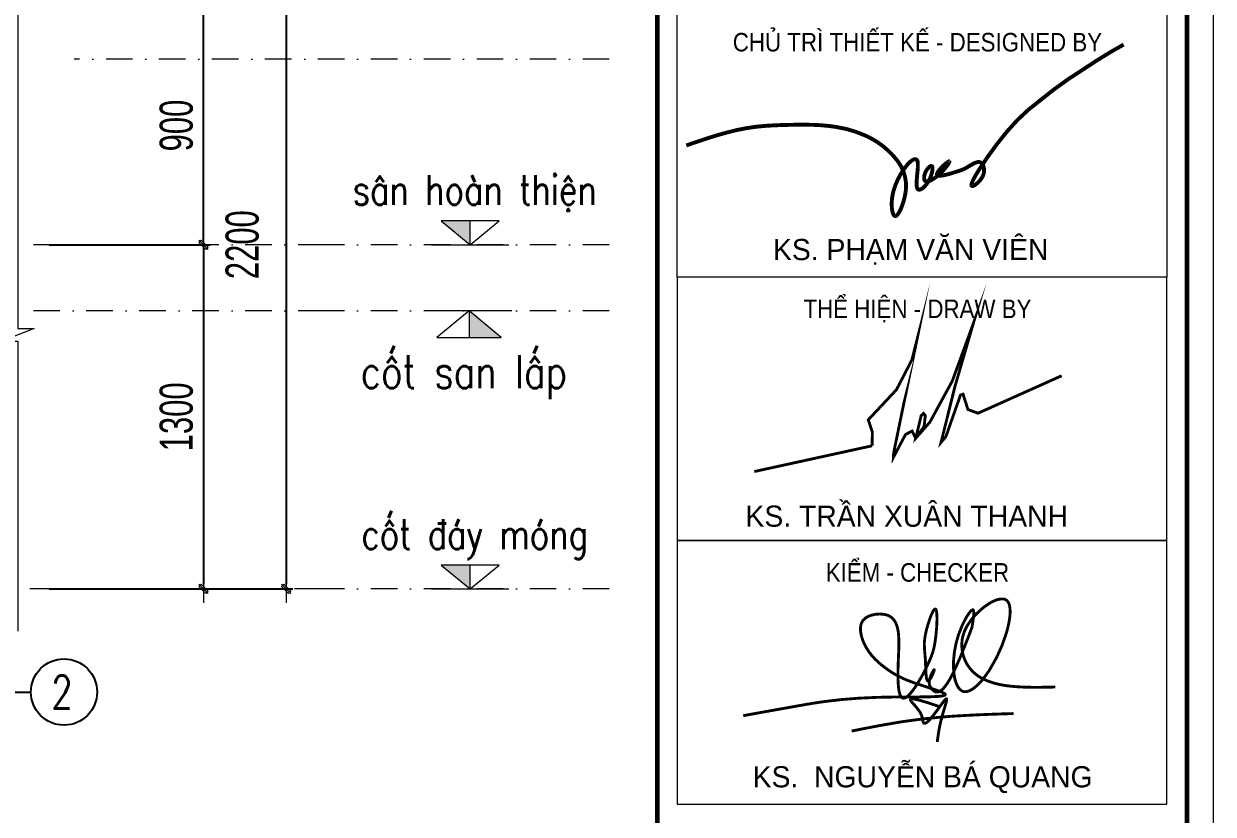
# Model space of a CAD drawing. Header units: millimetres. Extents: x -178395 to 493851, y -561170 to -280028.
# Drawn here: x -50167 to -45675, y -461887 to -458902 of the extents above; entities that cross this region are included whole.
import ezdxf
from ezdxf.enums import TextEntityAlignment as Align

# ---------------------------------------------------------------- set-up
doc = ezdxf.new("R2010")
doc.units = ezdxf.units.MM
doc.header["$MEASUREMENT"] = 0
doc.header["$PDMODE"] = 32
doc.linetypes.add('DASHDOT', pattern=[1, 0.5, -0.25, 0, -0.25])
doc.layers.get('Defpoints').update_dxf_attribs({"color": 1})
for name, color, linetype, lineweight in [('Khungten_LCDI', 7, 'Continuous', 5), ('LC Dim', 8, 'Continuous', 18), ('LC ISO', 153, 'Continuous', 13), ('LC Net dam 1', 30, 'Continuous', 30), ('LC Net manh', 133, 'Continuous', 5), ('LC Net thay', 63, 'Continuous', 25), ('LC Net truc', 79, 'DASHDOT', 13), ('LC Text1', 3, 'Continuous', 20), ('LC Text2', 7, 'Continuous', 25)]:
    doc.layers.add(name, color=color, linetype=linetype, lineweight=lineweight)
doc.styles.add('HOATBIF', font='hoatbif.shx', dxfattribs={"width": 0.7})
doc.styles.add('Khungten', font='VHAVAN.TTF', dxfattribs={"width": 0.9, "height": 5000})
doc.styles.add('LC 1', font='VHAVANB.TTF')
doc.styles.add('LC 3', font='vnsimli.shx', dxfattribs={"width": 0.75})
doc.styles.add('T1', font='Vnsimli.shx', dxfattribs={"width": 0.8})
doc.styles.add('Title', font='VHBLACK.TTF', dxfattribs={"width": 0.8})
doc.styles.add('VNAVANTH', font='VHAVANB.TTF', dxfattribs={"width": 0.6})
doc.dimstyles.new('1-100(1-50)', dxfattribs={"dimscale": 50, "dimtxt": 2.5, "dimasz": 0.35, "dimexe": 0.5, "dimexo": 0, "dimgap": 0.8, "dimtad": 1, "dimdec": 0, "dimzin": 0, "dimdsep": 46, "dimtxsty": 'HOATBIF', "dimblk1": 'DOT', "dimblk2": 'DOT', "dimsah": 1, "dimcen": -1, "dimdle": 1, "dimclrd": 256, "dimclre": 256, "dimclrt": 4, "dimadec": 3, "dimazin": 2, "dimtfac": 0.333333, "dimtdec": 0, "dimtix": 1, "dimtmove": 2, "dimatfit": 3, "dimldrblk": 'DOT', "dimfxl": 1, "dimtvp": 0.833333, "dimtolj": 1, "dimtzin": 0, "dimarcsym": 0})

# ---------------------------------------------------------------- blocks, each defined once
blk = doc.blocks.new('NGUYEN BA QUANG')
at = {"layer": 'LC ISO', "const_width": 54}
for points in [[(906, 1114, 0.006821), (929, 1272, 0.011774), (937, 1340, 0.026266), (938, 1394, 0.052103), (935, 1423, 0.076783), (930, 1436, 0.163971), (923, 1442, 0.170042), (914, 1442, 0.080479), (902, 1436, 0.05585), (881, 1417, 0.031056), (847, 1375, 0.025203), (791, 1286, 0.116129), (556, 476, 0.061974), (575, 166, 0.045365), (610, 47, 0.070676), (660, -41, 0.091415), (710, -86, 0.146905), (783, -104, 0.068448), (833, -95, 0.049636), (885, -72, 0.053986), (978, -6, 0.029209), (1056, 69, 0.021304), (1134, 162, 0.025491), (1250, 329, 0.068873), (1561, 1027, 0.01773), (1596, 1171, 0.037697), (1624, 1368, 0.029037), (1623, 1453, 0.04288), (1613, 1525, 0.066726), (1590, 1583, 0.100495), (1556, 1623, 0.111871), (1508, 1644, 0.054631), (1469, 1647, 0.041179), (1426, 1643, 0.04561), (1355, 1623, 0.04967), (1225, 1558, 0.109429), (829, 1164, 0.05047), (753, 1012, 0.368126), (1079, 156, 0.040655), (1223, 90, 0.031441), (1383, 42, 0.023503), (1557, 9, 0.017084), (1742, -10, 0.011936), (1936, -19, 0.009133), (2206, -21, 0.002915), (2480, -16)], [(-3416, -557, -0.001023), (-2231, -345, -0.008385), (-1869, -289, -0.026114), (-905, -212, -0.007166), (-491, -205, 0.001773), (-49, -203, 0.009736), (200, -197, 0.025773), (331, -186, 0.054465), (383, -173, 0.09183), (397, -166, 0.386262), (399, -152, 0.129793), (379, -135, 0.036801), (321, -108, 0.016128), (184, -59, -0.006736), (-183, 62, -0.023924), (-416, 154, -0.046785), (-684, 310, -0.041509), (-918, 503, -0.092678), (-1136, 813, -0.077778), (-1199, 1035, -0.070106), (-1196, 1141, -0.201572), (-1106, 1286, -0.091887), (-982, 1343, -0.118851), (-732, 1351, -0.227561), (-543, 1208, -0.055716), (-508, 1121, -0.035741), (-487, 1019, -0.022757), (-478, 904, -0.018678), (-477, 714, 0.005361), (-493, 294, 0.022501), (-487, 25, 0.024956), (-474, -85, 0.051878), (-451, -169, 0.084004), (-427, -209, 0.302699), (-372, -224, 0.091028), (-331, -204, 0.045769), (-285, -164, 0.031407), (-218, -87, 0.026473), (-114, 66, 0.038878), (124, 530, 0.063388), (207, 831, 0.030377), (243, 1236, 0.019395), (241, 1350, 0.050857), (231, 1429, 0.089259), (221, 1451, 0.446193), (202, 1454, 0.08967), (185, 1438, 0.048315), (156, 1388, 0.024568), (114, 1288, 0.037087), (24, 971, 0.06811), (7, 722, 0.007404), (19, 571, -0.009821), (27, 442, 0.013775), (38, 214, 0.023991), (46, 154, 0.068642), (58, 113, 0.168495), (71, 99, 0.190472), (82, 99, 0.135753), (102, 116, 0.042547), (133, 165, 0.037247), (185, 280, 0.083462), (192, 310, 0.752396), (189, 311, 0.077103), (170, 286, 0.067778), (106, 135, 0.079642), (97, 52, 0.07615), (107, 12, 0.090818), (168, -77, 0.162992), (233, -111, 0.134535), (287, -101, 0.046135), (315, -85, 0.0589), (372, -33, 0.033446), (431, 44, 0.020493), (492, 142, 0.018931), (584, 325, 0.012315), (712, 617, 0.006262), (906, 1114)], [(274, -380, 0.002584), (99, -322, 0.004829), (-9, -289, 0.009549), (-104, -262, 0.02019), (-180, -245, 0.020391), (-210, -242, 0.037792), (-233, -241, 0.083891), (-249, -244, 0.129866), (-256, -250, 0.170647), (-258, -257, 0.074142), (-257, -264, 0.04333), (-253, -271, 0.038982), (-240, -290, 0.018381), (-209, -327, -0.006145), (-155, -388, -0.017161), (-112, -442, -0.029179), (-72, -502, -0.056277), (-39, -577, -0.025416), (-31, -610, -0.003247), (-24, -652, 0.033316), (-18, -677, 0.055631), (-12, -689, 0.087521), (-5, -698, 0.15828), (8, -703, 0.07777), (18, -702, 0.051495), (30, -698, 0.04838), (50, -685, 0.02792), (72, -667, 0.021215), (104, -635, 0.012757), (138, -596, 0.011354), (192, -528, 0.005945), (265, -430, -0.007904), (360, -301, -0.011483), (384, -270, -0.027823), (404, -249, -0.066961), (415, -240, -0.123545), (420, -238, -0.248584), (424, -240, -0.12084), (426, -246, -0.064597), (426, -260, -0.027008), (421, -289, -0.011306), (411, -326, -0.007085), (384, -419, 0.007773), (340, -569, 0.03162), (266, -923, 0.004795), (248, -1055)], [(-1368, -847, -0.004051), (-800, -737, -0.026384), (342, -582, -0.006339), (726, -556, -0.004215), (1111, -537, -0.002629), (1689, -517)]]:
    blk.add_lwpolyline(points, format="xyb", dxfattribs=at)
blk = doc.blocks.new('lcdi fix')
at = {"layer": 'Defpoints', "lineweight": 0}
blk.add_lwpolyline([(-1200, -14850), (-1200, 14850), (40800, 14850), (40800, -14850)], close=True, dxfattribs=at)
at = {"layer": 'Khungten_LCDI', "color": 5, "lineweight": 60}
blk.add_line((36600, 14650), (36600, -14650), dxfattribs=at)
at = {"layer": 'Khungten_LCDI', "color": 5, "lineweight": 25}
blk.add_line((40600, -14650), (40600, 14650), dxfattribs=at)
at = {"layer": 'Khungten_LCDI', "color": 5, "lineweight": 60}
blk.add_lwpolyline([(0, -14650), (0, 14650), (40600, 14650), (40600, -14650)], close=True, dxfattribs=at)
at = {"layer": 'Khungten_LCDI', "color": 9, "lineweight": 15}
for points in [[(36750, -1521.9), (40450, -1521.9), (40450, -3535.5), (36750, -3535.5)], [(36750, -5526.4), (40450, -5526.4), (40450, -3535.5), (36750, -3535.5)], [(36750, -7517.3), (40450, -7517.3), (40450, -5526.4), (36750, -5526.4)]]:
    blk.add_lwpolyline(points, close=True, dxfattribs=at)
at = {"layer": 'LC ISO', "const_width": 29.4}
blk.add_lwpolyline([(36819.7, -2541.5, -0.005589), (36989.1, -2484.3, -0.022453), (37202.6, -2425.1, -0.038343), (37420.5, -2393.4, -0.012299), (37598.3, -2386.1, -0.014061), (37777.6, -2386, -0.032435), (37955.1, -2402.3, -0.065887), (38168.6, -2465.4, -0.127402), (38413.9, -2656.6, -0.217203), (38473.5, -2910.3, -0.056046), (38440.9, -3019.3, -0.054981), (38418.7, -3060, -0.074917), (38407.7, -3071.5, -0.192631), (38397.5, -3074.7, -0.190426), (38388.5, -3069, -0.079856), (38381.1, -3055.1, -0.067464), (38372, -3008.9, -0.089823), (38386, -2880.8, -0.10427), (38490.7, -2685.1, -0.05658), (38522.4, -2655.8, -0.102761), (38542.6, -2645.9, -0.411767), (38564.8, -2657.6, -0.072182), (38568.3, -2673.4, -0.042063), (38567.7, -2720.7, 0.006515), (38560.1, -2805.8, 0.050846), (38560.7, -2852.4, 0.084642), (38565.4, -2867.8, 0.316888), (38580.1, -2876.1, 0.10557), (38595, -2871, 0.079173), (38621.3, -2849.5, 0.148897), (38678.8, -2726.9, 0.074472), (38678.9, -2705.8, 0.295229), (38672.3, -2696.1, 0.15701), (38666.2, -2696.8, 0.097298), (38649.9, -2708.9, 0.165018), (38616.5, -2778.2, 0.085117), (38617.4, -2797.7, 0.384735), (38637.5, -2813.5, 0.083003), (38654.7, -2810.2, 0.044183), (38675.2, -2800.8, 0.048448), (38721.7, -2767.6, 0.055197), (38787.7, -2697.3, 0.06223), (38805.8, -2668.4, 0.356145), (38806.3, -2662.2, 0.296448), (38800, -2663.5, 0.057996), (38762.4, -2693.3, 0.048541), (38723, -2737.4, 0.086608), (38713.9, -2755.3, 0.314867), (38716.8, -2766.2, 0.149234), (38730.8, -2770.1, 0.047589), (38752.9, -2768.6, 0.030742), (38810.2, -2755.3, 0.010919), (38887.9, -2731.2, 0.058476), (38947, -2703.2, -0.021304), (38991.3, -2677.7, -0.046344), (39012.9, -2669.2, -0.096698), (39032.5, -2667.3, -0.153723), (39049, -2674.5, -0.103714), (39061.2, -2691.3, -0.235546), (39056.8, -2778.1, -0.124446), (39000, -2839.7, -0.115248), (38981.2, -2848, -0.439421), (38973.6, -2843.1, -0.101123), (38974.3, -2833.2, -0.053735), (38987.4, -2800.6, -0.025453), (39028.9, -2728.7, -0.033469), (39248, -2429.6, -0.059013), (39490.8, -2202.6, -0.0344), (39817.5, -1967.7, -0.023249), (40123.3, -1779.8)], format="xyb", dxfattribs=at)
at = {"layer": 'LC ISO', "const_width": 21.6}
for points in [[(38222.9, -4809.9), (38225.2, -4705.6), (38193.8, -4613.8), (38407, -4386.4), (38523.8, -4160.7), (38558.7, -4023.6), (38386, -4862.2), (38384, -4897.8), (38424.1, -4821.6), (38475.4, -4724.4), (38525, -4698.5), (38553, -4752.3), (38615.8, -4664.1), (38625.2, -4581.2), (38611.2, -4565.5), (38594.2, -4580.7), (38553, -4752.3), (38659, -4632.2), (38828.4, -4321.7), (38987.1, -3888.2), (38849.7, -4359), (38748.8, -4764.1), (38743.8, -4784.4), (38780.6, -4740.5), (38890.8, -4426.6), (38910.2, -4420.4), (38947.2, -4536.3), (39023.4, -4563.8), (39655.2, -4280.9)], [(37332.9, -5004.5), (38222.9, -4809.9)]]:
    blk.add_lwpolyline(points, dxfattribs=at)
at = {"layer": 'LC Net dam 1', "xscale": 0.4, "yscale": 0.4, "zscale": 0.4}
blk.add_blockref('NGUYEN BA QUANG', (38615.8, -6625.3), dxfattribs=at)
at = {"color": 7, "style": 'Khungten', "width": 0.9}
for s, p in [('chñ tr× thiÕt kÕ - designed by', (38565.6, -1831.8)), ('thÓ hiÖn - draw by', (38565.6, -3845.4)), ('kiÓm - checker', (38565.6, -5836.3))]:
    blk.add_text(s, height=140, dxfattribs=at).set_placement(p, align=Align.CENTER)
at = {"color": 7, "style": 'VNAVANTH'}
for s, p in [('ks. PH¹M V¡N VI£N', (38514.7, -3407.8)), ('ks. TRÇN XU¢N THANH ', (38514.7, -5421.4)), ('ks.  NGUYÔN B¸ QUANG', (38604.8, -7389.6))]:
    blk.add_text(s, height=160, dxfattribs=at).set_placement(p, align=Align.CENTER)
at = {"color": 7, "style": 'Khungten', "width": 0.8}
for tag, p in [('REVISION', (39498.8, -10746.3)), ('NGAYHT', (39546.1, -11609.4))]:
    blk.add_attdef(tag, text='', height=200, dxfattribs=at).set_placement(p, align=Align.CENTER)
at = {"layer": 'LC Text1', "color": 3, "style": 'LC 1', "width": 1.834006}
for tag, p, p2 in [('TENBANVE1', (36912.7, -8885.8), (40339.1, -8885.8)), ('TENBANVE2', (36912.7, -9562.5), (40339.1, -9562.5))]:
    blk.add_attdef(tag, text='', height=250, dxfattribs=at).set_placement(p, p2, align=Align.FIT)
at = {"layer": 'LC Text1', "style": 'Title', "width": 0.7}
blk.add_attdef('SOBANVE', text='', height=250, dxfattribs=at).set_placement((39562, -13896.2), align=Align.CENTER)
blk = doc.blocks.new('DOT')
at = {"layer": 'LC Dim'}
blk.add_line((-3, 0), (3, 0), dxfattribs=at)
at = {"layer": 'LC Dim', "color": 4}
blk.add_line((-1, -1), (1, 1), dxfattribs=at)
blk.add_lwpolyline([(0.5, 1), (-1, -0.5), (-0.5, -1), (1, 0.5)], close=True, dxfattribs=at)
blk = doc.blocks.new('*D252')
at = {"layer": 'Defpoints', "color": 0, "ltscale": 2, "transparency": 16777216}
for p in [(-50071.8, -458836), (-49488.4, -458836), (-50071.8, -459736)]:
    blk.add_point(p, dxfattribs=at)
at = {"layer": 'LC Dim', "lineweight": -2, "ltscale": 2, "transparency": 16777216}
for p, q in [((-50071.8, -458836), (-49463.4, -458836)), ((-49488.4, -459718.5), (-49488.4, -458853.5)), ((-50071.8, -459736), (-49463.4, -459736))]:
    blk.add_line(p, q, dxfattribs=at)
at = {"layer": 'LC Dim', "lineweight": -2, "ltscale": 2, "transparency": 16777216, "xscale": 17.5, "yscale": 17.5, "zscale": 17.5}
for p, rotation in [((-49488.4, -458836), 90), ((-49488.4, -459736), 270)]:
    blk.add_blockref('DOT', p, dxfattribs=dict(at, rotation=rotation))
at = {"layer": 'LC Dim', "color": 4, "ltscale": 2, "transparency": 16777216, "insert": (-49590.9, -459286), "char_height": 125, "attachment_point": 5, "rotation": 90, "style": 'HOATBIF'}
blk.add_mtext('\\A1;900', dxfattribs=at)
blk = doc.blocks.new('_Dot')
at = {"color": 0, "linetype": 'ByBlock', "lineweight": -2}
blk.add_line((-0.5, 0), (-1, 0), dxfattribs=at)
at = {"color": 0, "linetype": 'ByBlock', "const_width": 0.5}
blk.add_lwpolyline([(-0.25, 0, 1), (0.25, 0, 1)], format="xyb", close=True, dxfattribs=at)
blk = doc.blocks.new('*D256')
at = {"layer": 'Defpoints', "color": 0, "ltscale": 2, "transparency": 16777216}
for p in [(-50071.8, -459736), (-50071.8, -461036), (-49488.4, -461036)]:
    blk.add_point(p, dxfattribs=at)
at = {"layer": 'LC Dim', "lineweight": -2, "ltscale": 2, "transparency": 16777216}
for p, q in [((-50071.8, -459736), (-49463.4, -459736)), ((-49488.4, -459753.5), (-49488.4, -461018.5)), ((-50071.8, -461036), (-49463.4, -461036))]:
    blk.add_line(p, q, dxfattribs=at)
at = {"layer": 'LC Dim', "lineweight": -2, "ltscale": 2, "transparency": 16777216, "xscale": 17.5, "yscale": 17.5, "zscale": 17.5}
for p, rotation in [((-49488.4, -459736), 90), ((-49488.4, -461036), 270)]:
    blk.add_blockref('DOT', p, dxfattribs=dict(at, rotation=rotation))
at = {"layer": 'LC Dim', "color": 4, "ltscale": 2, "transparency": 16777216, "insert": (-49590.9, -460386), "char_height": 125, "attachment_point": 5, "rotation": 90, "style": 'HOATBIF'}
blk.add_mtext('\\A1;1300', dxfattribs=at)
blk = doc.blocks.new('Caodo1')
at = {"layer": 'LC Text1'}
blk.add_hatch(color=4, dxfattribs=at).paths.add_polyline_path([(0, 200.2), (0, 0), (243.4, 200.2)])
at = {"layer": 'LC Text1', "color": 4}
for p, q in [((0, 0), (0, 200.2)), ((323.6, 0), (-323.6, 0))]:
    blk.add_line(p, q, dxfattribs=at)
blk.add_lwpolyline([(-243.4, 200.2), (243.4, 200.2), (0, 0), (0, 0)], close=True, dxfattribs=at)
at = {"layer": 'LC Text1', "color": 4, "style": 'T1', "width": 0.8}
blk.add_attdef('%%P0,00', text='', height=250, dxfattribs=at).set_placement((-39, 459.5), align=Align.MIDDLE_CENTER)
blk = doc.blocks.new('*D260')
at = {"layer": 'Defpoints', "color": 0, "ltscale": 2, "transparency": 16777216}
for p in [(-50071.8, -458836), (-50071.8, -461036), (-49175.9, -461036)]:
    blk.add_point(p, dxfattribs=at)
at = {"layer": 'LC Dim', "lineweight": -2, "ltscale": 2, "transparency": 16777216}
for p, q in [((-50071.8, -458836), (-49150.9, -458836)), ((-49175.9, -458853.5), (-49175.9, -461018.5)), ((-50071.8, -461036), (-49150.9, -461036))]:
    blk.add_line(p, q, dxfattribs=at)
at = {"layer": 'LC Dim', "lineweight": -2, "ltscale": 2, "transparency": 16777216, "xscale": 17.5, "yscale": 17.5, "zscale": 17.5}
for p, rotation in [((-49175.9, -458836), 90), ((-49175.9, -461036), 270)]:
    blk.add_blockref('DOT', p, dxfattribs=dict(at, rotation=rotation))
at = {"layer": 'LC Dim', "color": 4, "ltscale": 2, "transparency": 16777216, "insert": (-49341.9, -459736), "char_height": 125, "attachment_point": 5, "rotation": 90, "style": 'HOATBIF'}
blk.add_mtext('\\A1;2200', dxfattribs=at)

msp = doc.modelspace()

# ---------------------------------------------------------------- linework, layer by layer
at = {"layer": 'LC Net manh', "ltscale": 2}
msp.add_lwpolyline([(-50190.4, -458750.6), (-50190.4, -460052.1), (-50128.7, -460052.1), (-50250.4, -460100.3), (-50190.4, -460100.3), (-50190.4, -461194.9)], dxfattribs=at)
at = {"layer": 'LC Net truc', "ltscale": 200}
for p, q in [((-47955.9, -459036), (-49977.3, -459036)), ((-49030.8, -459736), (-50130.5, -459736)), ((-47955.9, -459736), (-49044.7, -459736)), ((-49030.8, -459986), (-50130.5, -459986)), ((-47955.9, -459986), (-49044.7, -459986)), ((-49044.7, -461036), (-50144.4, -461036)), ((-47955.9, -461036), (-49044.7, -461036))]:
    msp.add_line(p, q, dxfattribs=at)
at = {"layer": 'LC Text2', "ltscale": 100}
msp.add_circle((-50015.4, -461425.3), 125, dxfattribs=at)

# ---------------------------------------------------------------- block references
at = {"layer": 'LC Net thay', "xscale": 0.5000000000000013, "yscale": 0.5000000000000013, "zscale": 0.5000000000000013}
msp.add_blockref('lcdi fix', (-66074.7, -458090.4), dxfattribs=at)
at = {"layer": 'LC Text1'}
ref = msp.add_blockref('Caodo1', (-48481.5, -459736), dxfattribs=dict(at, xscale=-0.45, yscale=0.45, zscale=0.45))
ref.add_attrib('%%P0,00', 's©n hoµn thiÖn', dxfattribs={"layer": 'LC Text2', "height": 112.5, "style": 'T1', "width": 0.8}).set_placement((-48464, -459529.2), align=Align.MIDDLE_CENTER)
ref = msp.add_blockref('Caodo1', (-48485.5, -459986), dxfattribs=dict(at, xscale=-0.5, yscale=0.5, zscale=0.5, rotation=179.9999999997046))
ref.add_attrib('%%P0,00', 'cèt san lÊp', dxfattribs={"layer": 'LC Text2', "height": 125, "style": 'T1', "width": 0.8}).set_placement((-48505, -460215.7), align=Align.MIDDLE_CENTER)
ref = msp.add_blockref('Caodo1', (-48481.5, -461036), dxfattribs=dict(at, xscale=-0.45, yscale=0.45, zscale=0.45))
ref.add_attrib('%%P0,00', 'cèt ®¸y mãng', dxfattribs={"layer": 'LC Text2', "height": 112.5, "style": 'T1', "width": 0.8}).set_placement((-48464, -460829.2), align=Align.MIDDLE_CENTER)

# ---------------------------------------------------------------- texts
at = {"layer": 'LC Text2', "ltscale": 100, "style": 'LC 3', "width": 0.75}
msp.add_text('2', height=125, dxfattribs=at).set_placement((-50023, -461425.3), align=Align.MIDDLE_CENTER)

# ---------------------------------------------------------------- dimensions: what is measured, and where the dimension line sits
at = {"layer": 'LC Dim', "ltscale": 2}
for base, p2, picture, middle in [((-49488.4, -458836), (-50071.8, -458836), '*D252', (-49590.9, -459286)), ((-49488.4, -461036), (-50071.8, -461036), '*D256', (-49590.9, -460386))]:
    dim = msp.add_linear_dim(base=base, p1=(-50071.8, -459736), p2=p2, angle=90, dimstyle='1-100(1-50)', dxfattribs=at)
    dim.commit()
    dim.dimension.update_dxf_attribs({"geometry": picture, "text_midpoint": middle})
dim = msp.add_linear_dim(base=(-49175.9, -461036), p1=(-50071.8, -458836), p2=(-50071.8, -461036), angle=90, dimstyle='1-100(1-50)', dxfattribs=at)
dim.commit()
dim.dimension.update_dxf_attribs({"geometry": '*D260', "text_midpoint": (-49341.9, -459736), "dimtype": 160})

# ---------------------------------------------------------------- leaders
msp.add_leader([(-51049.5, -460981.8), (-50802, -461425.3), (-50140.4, -461425.3)], dimstyle='1-100(1-50)', override={"dimasz": 0.7}, dxfattribs=at)

doc.saveas('drawing.dxf')
